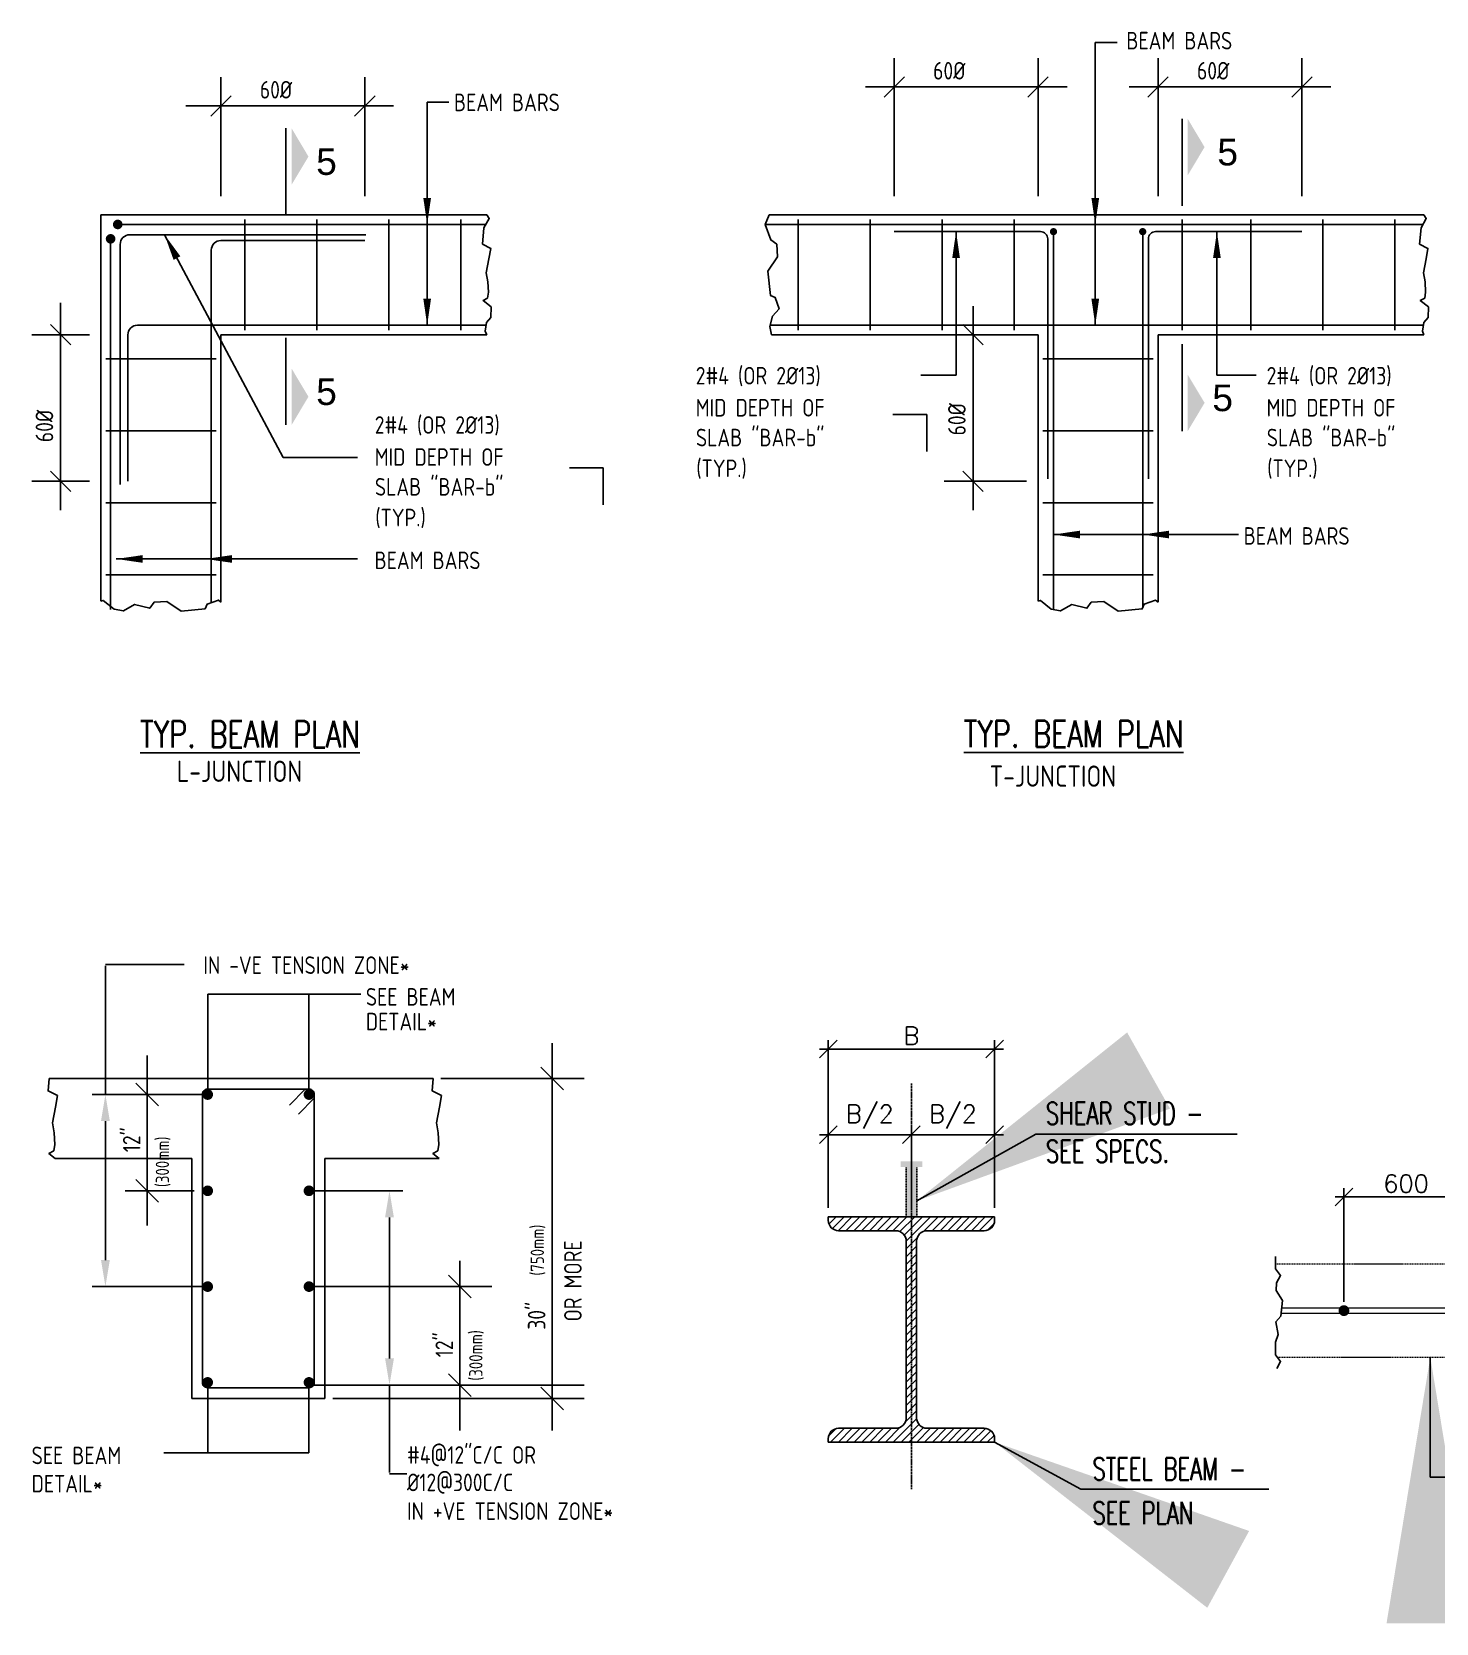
# Model space of a CAD drawing. Header units: inches. Extents: x 62745 to 64469, y 7520 to 8963.
# Drawn here: x 63211.2 to 63527.9, y 7903.5 to 8262.3 of the extents above; entities that cross this region are included whole.
import ezdxf
from ezdxf.enums import TextEntityAlignment as Align

# ---------------------------------------------------------------- set-up
doc = ezdxf.new("R2010")
doc.units = ezdxf.units.IN
doc.header["$MEASUREMENT"] = 0
doc.header["$PDMODE"] = 3
doc.linetypes.add('CENTER', pattern=[2, 1.25, -0.25, 0.25, -0.25])
doc.linetypes.add('HIDDEN', pattern=[0.375, 0.25, -0.125])
for name, color, linetype in [('ARROW', 1, 'Continuous'), ('BAEM', 2, 'HIDDEN'), ('BAR', 4, 'Continuous'), ('BARS', 4, 'Continuous'), ('DIM', 2, 'Continuous'), ('DIML', 1, 'Continuous'), ('GIRDER', 6, 'HIDDEN'), ('HATCH', 253, 'Continuous'), ('L2', 2, 'Continuous'), ('L4', 4, 'Continuous'), ('miscllenious', 1, 'Continuous'), ('S-GRID', 8, 'CENTER'), ('SECMARK', 2, 'Continuous'), ('SECTION', 3, 'Continuous'), ('T3', 3, 'Continuous'), ('TETIL TEX', 4, 'Continuous'), ('TEXT2', 3, 'Continuous'), ('TEXT3', 4, 'Continuous')]:
    doc.layers.add(name, color=color, linetype=linetype)
doc.styles.add('1', font='archquik.shx', dxfattribs={"height": 48})
doc.styles.add('ROMANS', font='simplex.shx', dxfattribs={"width": 0.75})
doc.styles.get("Standard").update_dxf_attribs({"font": 'arial.ttf'})
doc.styles.add('TEXT 1_4', font='simplex.shx', dxfattribs={"height": 4})
doc.dimstyles.new('ARO20', dxfattribs={"dimtxt": 40, "dimasz": 60, "dimexe": 100, "dimexo": 0, "dimgap": 25, "dimtad": 1, "dimdec": 0, "dimzin": 4, "dimdsep": 46, "dimtxsty": 'ROMANS', "dimcen": 0.09, "dimdle": 300, "dimclrd": 1, "dimclre": 1, "dimclrt": 3, "dimadec": 0, "dimazin": 2, "dimtfac": 1, "dimtdec": 0, "dimtmove": 1, "dimatfit": 3, "dimfxl": 0, "dimtolj": 1, "dimtzin": 0, "dimarcsym": 0})
doc.dimstyles.new('DIM 1_4', dxfattribs={"dimtxt": 4, "dimasz": 4, "dimexe": 2, "dimexo": 2, "dimgap": 1, "dimtad": 1, "dimdec": 0, "dimzin": 3, "dimdsep": 46, "dimlunit": 4, "dimtxsty": 'TEXT 1_4', "dimblk": 'OBLIQUE', "dimcen": 2, "dimdle": 2, "dimclrd": 256, "dimclre": 256, "dimclrt": 80, "dimaunit": 1, "dimadec": 0, "dimazin": 0, "dimtfac": 1, "dimtdec": 0, "dimtofl": 0, "dimtmove": 0, "dimatfit": 3, "dimfxl": 0, "dimtolj": 1, "dimtzin": 0, "dimarcsym": 0})
doc.dimstyles.new('DIM 1_4(REINF)', dxfattribs={"dimscale": 48, "dimtxt": 0.083333, "dimasz": 0.125, "dimexe": 0.0625, "dimexo": 0, "dimgap": 0.03125, "dimtad": 1, "dimdec": 8, "dimzin": 3, "dimdsep": 46, "dimlunit": 4, "dimtxsty": 'Standard', "dimcen": 0.0625, "dimdle": 0.0625, "dimclrd": 1, "dimclre": 1, "dimclrt": 3, "dimaunit": 1, "dimadec": 0, "dimazin": 0, "dimtfac": 0.75, "dimtdec": 8, "dimtmove": 0, "dimatfit": 3, "dimfxl": 0, "dimtolj": 1, "dimtzin": 0, "dimlwd": -1, "dimlwe": -1, "dimarcsym": 0})

# ---------------------------------------------------------------- blocks, each defined once
blk = doc.blocks.new('SEC')
at = {"layer": 'SECMARK'}
blk.add_line((-0.16, 0.09), (6.4, 0.09), dxfattribs=at)
blk.add_solid([(-0.16, 0.52), (1.97, 1.79), (4.09, 0.52)], dxfattribs=at)
at = {"layer": 'TEXT3'}
blk.add_attdef('XX', text='', height=1.35, dxfattribs=at).set_placement((1.94, 2.27), align=Align.CENTER)
at = {"layer": 'TEXT3', "color": 2}
blk.add_attdef('NAME', text='', height=1.12, dxfattribs=at).set_placement((2.25, -1.36), align=Align.CENTER)
blk = doc.blocks.new('*D1053')
at = {"layer": 'DEFPOINTS', "color": 0, "transparency": 16777216}
for p in [(63251.45, 8022.68), (63227.78, 7979.36), (63250.84, 7979.36)]:
    blk.add_point(p, dxfattribs=at)
at = {"layer": 'HATCH', "color": 1, "transparency": 16777216}
for p, q in [((63227.78, 8022.68), (63227.78, 8051.68)), ((63251.45, 8022.68), (63224.78, 8022.68)), ((63227.78, 7985.36), (63227.78, 8016.68)), ((63250.84, 7979.36), (63224.78, 7979.36))]:
    blk.add_line(p, q, dxfattribs=at)
for points in [[(63226.78, 8016.68), (63228.78, 8016.68), (63227.78, 8022.68)], [(63226.78, 7985.36), (63228.78, 7985.36), (63227.78, 7979.36)]]:
    blk.add_solid(points, dxfattribs=at)
blk = doc.blocks.new('*D1054')
at = {"layer": 'DEFPOINTS', "color": 0, "transparency": 16777216}
for p in [(63273.68, 8000.96), (63291.84, 8000.96), (63273.68, 7957.16)]:
    blk.add_point(p, dxfattribs=at)
at = {"layer": 'HATCH', "color": 1, "transparency": 16777216}
for p, q in [((63273.68, 8000.96), (63294.84, 8000.96)), ((63291.84, 7994.96), (63291.84, 7963.16)), ((63273.68, 7957.16), (63294.84, 7957.16)), ((63291.84, 7957.16), (63291.84, 7937.42))]:
    blk.add_line(p, q, dxfattribs=at)
for points in [[(63290.84, 7994.96), (63292.84, 7994.96), (63291.84, 8000.96)], [(63290.84, 7963.16), (63292.84, 7963.16), (63291.84, 7957.16)]]:
    blk.add_solid(points, dxfattribs=at)
blk = doc.blocks.new('_OBLIQUE')
at = {"color": 0, "linetype": 'ByBlock'}
blk.add_line((-0.5, -0.5), (0.5, 0.5), dxfattribs=at)
blk = doc.blocks.new('*D1055')
at = {"layer": 'DEFPOINTS', "color": 0, "transparency": 16777216}
for p in [(63428.29, 8032.93), (63390.79, 7995.09), (63428.29, 7995.09)]:
    blk.add_point(p, dxfattribs=at)
at = {"layer": 'DIM', "lineweight": -2, "transparency": 16777216}
for p, q in [((63390.79, 7997.09), (63390.79, 8034.93)), ((63428.29, 7997.09), (63428.29, 8034.93)), ((63388.79, 8032.93), (63430.29, 8032.93))]:
    blk.add_line(p, q, dxfattribs=at)
at = {"layer": 'DIM', "lineweight": -2, "transparency": 16777216, "xscale": 4, "yscale": 4, "zscale": 4, "rotation": 180}
blk.add_blockref('_OBLIQUE', (63390.79, 8032.93), dxfattribs=at)
at = {"layer": 'DIM', "lineweight": -2, "transparency": 16777216, "xscale": 4, "yscale": 4, "zscale": 4}
blk.add_blockref('_OBLIQUE', (63428.29, 8032.93), dxfattribs=at)
at = {"layer": 'DIM', "color": 80, "transparency": 16777216, "insert": (63409.54, 8035.93), "char_height": 4, "attachment_point": 5, "style": 'TEXT 1_4'}
blk.add_mtext('\\A1;B', dxfattribs=at)
blk = doc.blocks.new('*D1056')
at = {"layer": 'DEFPOINTS', "color": 0, "transparency": 16777216}
for p in [(63409.54, 8013.6), (63390.79, 7995.09), (63409.54, 7995.09)]:
    blk.add_point(p, dxfattribs=at)
at = {"layer": 'DIM', "lineweight": -2, "transparency": 16777216}
for p, q in [((63388.79, 8013.6), (63411.54, 8013.6)), ((63390.79, 7997.09), (63390.79, 8015.6)), ((63409.54, 7997.09), (63409.54, 8015.6))]:
    blk.add_line(p, q, dxfattribs=at)
at = {"layer": 'DIM', "lineweight": -2, "transparency": 16777216, "xscale": 4, "yscale": 4, "zscale": 4, "rotation": 180}
blk.add_blockref('_OBLIQUE', (63390.79, 8013.6), dxfattribs=at)
at = {"layer": 'DIM', "lineweight": -2, "transparency": 16777216, "xscale": 4, "yscale": 4, "zscale": 4}
blk.add_blockref('_OBLIQUE', (63409.54, 8013.6), dxfattribs=at)
at = {"layer": 'DIM', "color": 80, "transparency": 16777216, "insert": (63400.16, 8017.65), "char_height": 4, "attachment_point": 5, "style": 'TEXT 1_4'}
blk.add_mtext('\\A1;B/2', dxfattribs=at)
blk = doc.blocks.new('*D1057')
at = {"layer": 'DEFPOINTS', "color": 0, "transparency": 16777216}
for p in [(63409.54, 8013.6), (63409.54, 7995.09), (63428.29, 7995.09)]:
    blk.add_point(p, dxfattribs=at)
at = {"layer": 'DIM', "lineweight": -2, "transparency": 16777216}
for p, q in [((63430.29, 8013.6), (63407.54, 8013.6)), ((63409.54, 7997.09), (63409.54, 8015.6)), ((63428.29, 7997.09), (63428.29, 8015.6))]:
    blk.add_line(p, q, dxfattribs=at)
at = {"layer": 'DIM', "lineweight": -2, "transparency": 16777216, "xscale": 4, "yscale": 4, "zscale": 4, "rotation": 180}
blk.add_blockref('_OBLIQUE', (63409.54, 8013.6), dxfattribs=at)
at = {"layer": 'DIM', "lineweight": -2, "transparency": 16777216, "xscale": 4, "yscale": 4, "zscale": 4}
blk.add_blockref('_OBLIQUE', (63428.29, 8013.6), dxfattribs=at)
at = {"layer": 'DIM', "color": 80, "transparency": 16777216, "insert": (63418.91, 8017.65), "char_height": 4, "attachment_point": 5, "style": 'TEXT 1_4'}
blk.add_mtext('\\A1;B/2', dxfattribs=at)
blk = doc.blocks.new('*D1058')
at = {"layer": 'DEFPOINTS', "color": 0, "transparency": 16777216}
for p in [(63535.1, 7999.58), (63507.08, 7973.94), (63535.1, 7973.94)]:
    blk.add_point(p, dxfattribs=at)
at = {"layer": 'DIM', "lineweight": -2, "transparency": 16777216}
for p, q in [((63505.08, 7999.58), (63537.1, 7999.58)), ((63507.08, 7975.94), (63507.08, 8001.58)), ((63535.1, 7975.94), (63535.1, 8001.58))]:
    blk.add_line(p, q, dxfattribs=at)
at = {"layer": 'DIM', "lineweight": -2, "transparency": 16777216, "xscale": 4, "yscale": 4, "zscale": 4, "rotation": 180}
blk.add_blockref('_OBLIQUE', (63507.08, 7999.58), dxfattribs=at)
at = {"layer": 'DIM', "lineweight": -2, "transparency": 16777216, "xscale": 4, "yscale": 4, "zscale": 4}
blk.add_blockref('_OBLIQUE', (63535.1, 7999.58), dxfattribs=at)
at = {"layer": 'DIM', "color": 80, "transparency": 16777216, "insert": (63521.09, 8002.58), "char_height": 4, "attachment_point": 5, "style": 'TEXT 1_4'}
blk.add_mtext('\\A1;600', dxfattribs=at)

msp = doc.modelspace()

# ---------------------------------------------------------------- hatches: boundary and pattern name
at = {"layer": 'ARROW', "ltscale": 550}
for points in [[(63411.97408597, 8007.59157309), (63407.09908597, 8007.59157309), (63407.09908597, 8006.34157309), (63411.97408597, 8006.34157309)], [(63410.72408597, 8007.59036917), (63408.34908597, 8007.59036917), (63408.34908597, 7995.09157309), (63410.72408597, 7995.09157309)]]:
    msp.add_hatch(color=0, dxfattribs=at).paths.add_polyline_path(points)
at = {"layer": 'HATCH', "linetype": 'Continuous', "ltscale": 5}
h = msp.add_hatch(dxfattribs=at)
h.set_pattern_fill('_USER', color=256, scale=1.25, angle=45, style=0, pattern_type=0)
h.set_pattern_definition([(45, (59771.1206, 8319.2692), (-0.88388348, 0.88388348), [])])
edge = h.paths.add_edge_path()
edge.add_line((63428.28658597, 7995.09157309), (63390.78658597, 7995.09157309))
edge.add_line((63390.78658597, 7995.09157309), (63390.78658597, 7994.31032309))
edge.add_arc((63393.13033597, 7994.31032309), 2.34375, 180, 270)
edge.add_line((63393.13033597, 7991.96657309), (63406.02096097, 7991.96657309))
edge.add_arc((63406.02096097, 7989.62282309), 2.34375, 0, 90, ccw=False)
edge.add_line((63408.36471097, 7989.62282309), (63408.36471097, 7949.76032309))
edge.add_arc((63406.02096097, 7949.76032309), 2.34375, -90, 0, ccw=False)
edge.add_line((63406.02096097, 7947.41657309), (63393.13033597, 7947.41657309))
edge.add_arc((63393.13033597, 7945.07282309), 2.34375, 90, 180)
edge.add_line((63390.78658597, 7945.07282309), (63390.78658597, 7944.29157309))
edge.add_line((63390.78658597, 7944.29157309), (63428.28658597, 7944.29157309))
edge.add_line((63428.28658597, 7944.29157309), (63428.28658597, 7945.07282309))
edge.add_arc((63425.94283597, 7945.07282309), 2.34375, 0, 90)
edge.add_line((63425.94283597, 7947.41657309), (63413.05221097, 7947.41657309))
edge.add_arc((63413.05221097, 7949.76032309), 2.34375, 180, 270, ccw=False)
edge.add_line((63410.70846097, 7949.76032309), (63410.70846097, 7989.62282309))
edge.add_arc((63413.05221097, 7989.62282309), 2.34375, 90, 180, ccw=False)
edge.add_line((63413.05221097, 7991.96657309), (63425.94283597, 7991.96657309))
edge.add_arc((63425.94283597, 7994.31032309), 2.34375, 270, 360)
edge.add_line((63428.28658597, 7994.31032309), (63428.28658597, 7995.09157309))

# ---------------------------------------------------------------- linework, layer by layer
at = {"layer": 'BAEM', "color": 7}
for p, q in [((63408.34908597, 7995.09157309), (63408.34908597, 8006.34157309)), ((63410.72408597, 7995.09157309), (63410.72408597, 8006.34157309)), ((63408.34908597, 7995.09157309), (63410.72408597, 7995.09157309))]:
    msp.add_line(p, q, dxfattribs=at)
at = {"layer": 'BAEM', "color": 4, "lineweight": 0}
for p, q in [((63409.53658597, 7995.09157309), (63428.28658597, 7995.09157309)), ((63425.94283597, 7991.96657309), (63413.05221097, 7991.96657309)), ((63410.70846097, 7989.62282309), (63410.70846097, 7978.28117113)), ((63410.70846097, 7989.62282309), (63410.70846097, 7978.28117113)), ((63491.64714443, 7984.50958801), (63603.87235836, 7984.50958801)), ((63410.70846097, 7978.28117113), (63410.70846097, 7963.34157309)), ((63492.01554166, 7963.47041035), (63604.24075558, 7963.47041035))]:
    msp.add_line(p, q, dxfattribs=at)
at = {"layer": 'BAEM', "color": 1, "lineweight": 0, "ltscale": 150}
for p, q in [((63493.08810422, 7974.61499918), (63605.06476511, 7974.61499918)), ((63493.08810422, 7973.36499918), (63605.06476511, 7973.36499918))]:
    msp.add_line(p, q, dxfattribs=at)
at = {"layer": 'BAR', "linetype": 'Continuous', "ltscale": 5, "const_width": 1.22070312}
msp.add_lwpolyline([(63506.47308131, 7973.94437473, 1), (63507.69378444, 7973.94437473, 1)], format="xyb", close=True, dxfattribs=at)
at = {"layer": 'BARS'}
for p, q in [((63230.56156677, 8218.87342903), (63313.56953441, 8218.87342903)), ((63259.23134068, 8219.95530729), (63259.23134068, 8195.07210729)), ((63275.4595146, 8219.95530729), (63275.4595146, 8195.07210729)), ((63291.68768851, 8219.95530729), (63291.68768851, 8195.07210729)), ((63307.91586242, 8219.95530729), (63307.91586242, 8195.07210729)), ((63376.55353633, 8218.87342903), (63524.9045406, 8218.87342903)), ((63384.016086, 8219.95530729), (63384.016086, 8195.07210729)), ((63400.24425991, 8219.95530729), (63400.24425991, 8195.07210729)), ((63416.47243382, 8219.95530729), (63416.47243382, 8195.07210729)), ((63432.70060773, 8219.95530729), (63432.70060773, 8195.07210729)), ((63470.56634687, 8219.95530729), (63470.56634687, 8195.07210729)), ((63486.08321797, 8219.95530729), (63486.08321797, 8195.07210729)), ((63502.31139188, 8219.95530729), (63502.31139188, 8195.07210729)), ((63518.53956579, 8219.95530729), (63518.53956579, 8195.07210729)), ((63228.94956816, 8215.62779425), (63228.94956816, 8132.05463075)), ((63231.1025059, 8214.38363425), (63231.1025059, 8160.2506221)), ((63233.26626242, 8216.54739077), (63286.50549164, 8216.54739077)), ((63253.82194938, 8215.25995564), (63286.27829721, 8215.25995564)), ((63441.57200947, 8217.25061164), (63441.57200947, 8132.05463075)), ((63461.69494513, 8217.25061164), (63461.69494513, 8132.41671662)), ((63251.65819286, 8133.59045923), (63251.65819286, 8213.09619912)), ((63234.99726764, 8196.15398555), (63313.6366849, 8196.15398555)), ((63377.6578099, 8196.15398555), (63524.97169108, 8196.15398555)), ((63232.83351112, 8193.99022903), (63232.83351112, 8160.95384297)), ((63227.85687112, 8188.58083773), (63252.74007112, 8188.58083773)), ((63439.1918773, 8188.58083773), (63464.0750773, 8188.58083773)), ((63412.98682246, 8175.98341425), (63405.35262126, 8175.98341425)), ((63412.98682246, 8175.98341425), (63412.98682246, 8167.67626988)), ((63227.85687112, 8172.35266381), (63252.74007112, 8172.35266381)), ((63439.1918773, 8172.35266382), (63464.0750773, 8172.35266382)), ((63340.04240914, 8163.97398348), (63332.40820794, 8163.97398348)), ((63340.04240914, 8163.97398348), (63340.04240914, 8155.66683912)), ((63227.85687112, 8156.1244899), (63252.74007112, 8156.1244899)), ((63439.1918773, 8156.1244899), (63464.0750773, 8156.1244899)), ((63227.85687112, 8139.89631599), (63252.74007112, 8139.89631599)), ((63439.1918773, 8139.89631599), (63464.0750773, 8139.89631599)), ((63272.84583376, 8023.87797771), (63269.26373605, 8020.29588001)), ((63274.88584297, 8021.8379685), (63271.30374527, 8018.2558708))]:
    msp.add_line(p, q, dxfattribs=at)
for points, const_width in [([(63230.02062764, 8218.87342903, 1), (63231.1025059, 8218.87342903, 1)], 1.08187826), ([(63441.16630513, 8217.25061164, 1), (63441.97771382, 8217.25061164, 1)], 0.8114087), ([(63461.28924078, 8217.25061164, 1), (63462.10064947, 8217.25061164, 1)], 0.8114087), ([(63228.40862903, 8215.62779425, 1), (63229.49050729, 8215.62779425, 1)], 1.08187826), ([(63250.24306036, 8022.67589076, 1), (63251.44514732, 8022.67589076, 1)], 1.20208696), ([(63273.08271254, 8022.67589076, 1), (63274.28479949, 8022.67589076, 1)], 1.20208696), ([(63250.24306036, 8000.96319511, 1), (63251.44514732, 8000.96319511, 1)], 1.20208696), ([(63273.08271254, 8000.96319511, 1), (63274.28479949, 8000.96319511, 1)], 1.20208696), ([(63250.24306036, 7979.36319511, 1), (63251.44514732, 7979.36319511, 1)], 1.20208696), ([(63273.08271254, 7979.36319511, 1), (63274.28479949, 7979.36319511, 1)], 1.20208696), ([(63250.24306036, 7957.76319511, 1), (63251.44514732, 7957.76319511, 1)], 1.20208696), ([(63273.08271254, 7957.76319511, 1), (63274.28479949, 7957.76319511, 1)], 1.20208696)]:
    msp.add_lwpolyline(points, format="xyb", close=True, dxfattribs=dict(at, const_width=const_width))
for points in [[(63405.65365121, 8217.25061164), (63438.65093817, 8217.25061164, -0.4142135624), (63440.27375556, 8215.62779425), (63440.27375556, 8161.53388121)], [(63462.99319904, 8161.53388121), (63462.99319904, 8215.62779425, -0.4142135624), (63464.61601643, 8217.25061164), (63497.61330339, 8217.25061164)]]:
    msp.add_lwpolyline(points, format="xyb", dxfattribs=at)
for centre in [(63233.26626242, 8214.38363425), (63253.82194938, 8213.09619912), (63234.99726764, 8193.99022903)]:
    msp.add_arc(centre, 2.16375652, 90, 180, dxfattribs=at)
at = {"layer": 'DIM', "color": 1}
for p, q in [((63245.55602475, 8051.98388771), (63227.77263127, 8051.98388771)), ((63285.36707241, 8045.27342299), (63250.84410384, 8045.27342299)), ((63250.84410384, 8045.27342299), (63250.84410384, 8022.67589076)), ((63273.68375601, 8045.27342299), (63273.68375601, 8022.67589076)), ((63250.84410384, 7957.76319511), (63250.84410384, 7941.86892332)), ((63273.68375601, 7957.76319511), (63273.68375601, 7941.86892332)), ((63273.68375601, 7941.86892332), (63240.97807204, 7941.86892332))]:
    msp.add_line(p, q, dxfattribs=at)
at = {"layer": 'DIML'}
for p, q in [((63405.65365121, 8225.25943295), (63405.65365121, 8256.37560982)), ((63438.10999904, 8225.25943295), (63438.10999904, 8256.37560982)), ((63465.15695556, 8225.25943295), (63465.15695556, 8256.37560982)), ((63497.61330339, 8225.25943295), (63497.61330339, 8256.37560982)), ((63253.82194938, 8225.25943294), (63253.82194938, 8252.09001381)), ((63286.27829721, 8225.25943294), (63286.27829721, 8252.09001381)), ((63399.16238165, 8249.88434025), (63444.64671699, 8249.88434025)), ((63458.62023761, 8249.88434025), (63504.10457295, 8249.88434025)), ((63245.87747334, 8245.59874425), (63292.76956677, 8245.59874425)), ((63217.6743199, 8154.4625734), (63217.6743199, 8201.18038953)), ((63423.44615463, 8154.46257341), (63423.44615463, 8200.4814986)), ((63224.19405507, 8193.99022903), (63211.18305033, 8193.99022903)), ((63224.19405507, 8160.95384297), (63211.18305033, 8160.95384297)), ((63435.47839426, 8160.95384297), (63416.95488507, 8160.95384297)), ((63237.22239007, 7993.14153371), (63237.22239007, 8031.47995211)), ((63328.52790123, 7946.9444125), (63328.52790123, 8034.27121885)), ((63239.77240159, 8020.12587924), (63234.67237856, 8025.22590227)), ((63335.74042297, 8026.28215163), (63303.42616927, 8026.28215163)), ((63247.78367287, 8022.67589076), (63232.21716007, 8022.67589076)), ((63239.77240159, 7998.41470019), (63234.67237856, 8003.51472322)), ((63247.78367287, 8000.96471171), (63232.21716007, 8000.96471171)), ((63307.70967756, 7946.9444125), (63307.70967756, 7985.18983451)), ((63314.9221993, 7979.36319511), (63274.28479949, 7979.36319511)), ((63335.74042297, 7957.16215163), (63279.08437927, 7957.16215163)), ((63335.74042297, 7954.15693424), (63279.08437927, 7954.15693424)), ((63295.76089687, 7937.14853291), (63291.84261007, 7937.14853291))]:
    msp.add_line(p, q, dxfattribs=at)
at = {"layer": 'DIML', "color": 2}
for p, q in [((63403.35864085, 8247.58932989), (63407.94866158, 8252.17935061)), ((63435.81498868, 8247.58932989), (63440.4050094, 8252.17935061)), ((63462.8619452, 8247.58932989), (63467.45196592, 8252.17935061)), ((63495.31829302, 8247.58932989), (63499.90831375, 8252.17935061)), ((63251.52693902, 8243.30373389), (63256.11695974, 8247.89375461)), ((63283.98328684, 8243.30373389), (63288.57330757, 8247.89375461)), ((63219.96933026, 8191.69521867), (63215.37930953, 8196.2852394)), ((63425.741165, 8191.69521867), (63421.15114427, 8196.2852394)), ((63219.96933026, 8158.65883261), (63215.37930953, 8163.24885333)), ((63425.741165, 8158.65883261), (63421.15114427, 8163.24885333)), ((63331.07791275, 8023.73214011), (63325.97788972, 8028.83216314)), ((63310.25968908, 7976.81318359), (63305.15966605, 7981.91320662)), ((63310.25968908, 7954.61214011), (63305.15966605, 7959.71216314)), ((63331.07791275, 7951.60692272), (63325.97788972, 7956.70694575))]:
    msp.add_line(p, q, dxfattribs=at)
at = {"layer": 'GIRDER', "color": 4, "linetype": 'Continuous', "ltscale": 5}
msp.add_lwpolyline([(63428.28658597, 7995.09157309), (63390.78658597, 7995.09157309), (63390.78658597, 7994.31032309, 0.4142135624), (63393.13033597, 7991.96657309), (63406.02096097, 7991.96657309, -0.4142135624), (63408.36471097, 7989.62282309), (63408.36471097, 7949.76032309, -0.4142135624), (63406.02096097, 7947.41657309), (63393.13033597, 7947.41657309, 0.4142135624), (63390.78658597, 7945.07282309), (63390.78658597, 7944.29157309), (63428.28658597, 7944.29157309), (63428.28658597, 7945.07282309, 0.4142135624), (63425.94283597, 7947.41657309), (63413.05221097, 7947.41657309, -0.4142135624), (63410.70846097, 7949.76032309), (63410.70846097, 7989.62282309, -0.4142135624), (63413.05221097, 7991.96657309), (63425.94283597, 7991.96657309, 0.4142135624), (63428.28658597, 7994.31032309), (63428.28658597, 7995.09157309)], format="xyb", dxfattribs=at)
at = {"layer": 'L2', "color": 1}
for p, q in [((63451.00192665, 8196.15398555), (63451.00192665, 8259.91607208)), ((63451.00192665, 8259.91607208), (63455.90283517, 8259.91607208)), ((63300.33675985, 8246.44693222), (63305.23766837, 8246.44693222)), ((63300.33675985, 8196.15398555), (63300.33675985, 8246.44693222)), ((63241.11959871, 8216.54739077), (63267.82631811, 8166.3193568)), ((63419.61096329, 8217.25061164), (63419.61096329, 8184.85440797)), ((63478.43080471, 8217.25061164), (63478.43080471, 8184.85440797)), ((63419.61096329, 8184.85440797), (63411.69804265, 8184.85440797)), ((63478.43080471, 8184.85440797), (63487.27463185, 8184.85440797)), ((63267.82631811, 8166.3193568), (63284.65537901, 8166.3193568)), ((63441.57200947, 8148.95060144), (63483.33171323, 8148.95060144)), ((63230.23700329, 8143.44442492), (63284.65537901, 8143.44442492))]:
    msp.add_line(p, q, dxfattribs=at)
for points in [[(63300.33675985, 8218.87342903, 0, 1.73100522, 0), (63300.33675985, 8224.82375947, 1.73100522, 1.73100522, 0)], [(63451.00192665, 8218.87342903, 0, 1.73100522, 0), (63451.00192665, 8224.82375947, 1.73100522, 1.73100522, 0)], [(63419.61096329, 8217.25061164, 0, 1.73100522, 0), (63419.61096329, 8211.30028121, 1.73100522, 1.73100522, 0)], [(63478.43080471, 8217.25061164, 0, 1.73100522, 0), (63478.43080471, 8211.30028121, 1.73100522, 1.73100522, 0)], [(63241.11959871, 8216.54739077, 0, 1.73100522, 0), (63243.91310964, 8211.29356084, 1.73100522, 1.73100522, 0)], [(63300.33675985, 8196.15398555, 0, 1.73100522, 0), (63300.33675985, 8202.10431599, 1.73100522, 1.73100522, 0)], [(63451.00192665, 8196.15398555, 0, 1.73100522, 0), (63451.00192665, 8202.10431599, 1.73100522, 1.73100522, 0)], [(63441.57200947, 8148.95060144, 0, 1.73100522, 0), (63447.52233991, 8148.95060144, 1.73100522, 1.73100522, 0)], [(63461.69494513, 8148.95060144, 0, 1.73100522, 0), (63467.64527556, 8148.95060144, 1.73100522, 1.73100522, 0)], [(63230.23700329, 8143.44442492, 0, 1.73100522, 0), (63236.18733373, 8143.44442492, 1.73100522, 1.73100522, 0)], [(63250.35993895, 8143.44442492, 0, 1.73100522, 0), (63256.31026938, 8143.44442492, 1.73100522, 1.73100522, 0)]]:
    msp.add_lwpolyline(points, format="xyseb", dxfattribs=at)
at = {"layer": 'L4'}
msp.add_lwpolyline([(63249.64201688, 7957.76319511), (63249.64201688, 8022.67589076, -0.4142135624), (63250.84410384, 8023.87797771), (63273.68375601, 8023.87797771, -0.4142135624), (63274.88584297, 8022.67589076), (63274.88584297, 7957.76319511, -0.4142135624), (63273.68375601, 7956.56110815), (63250.84410384, 7956.56110815, -0.4142135624)], format="xyb", close=True, dxfattribs=at)
at = {"layer": 'miscllenious'}
for points in [[(63313.7715947, 8193.99022903), (63313.44058907, 8194.78367003), (63313.72886201, 8196.79811822), (63314.7131607, 8197.88978948), (63314.80278382, 8200.26295959), (63312.95132624, 8201.69778006), (63313.96280465, 8202.27083136), (63314.15452004, 8203.58098606), (63314.03221161, 8205.91476983), (63313.66382849, 8207.97563638), (63314.27974404, 8211.1281742), (63314.68873791, 8213.47399318), (63312.80475393, 8214.43115084), (63313.13382527, 8218.08870017), (63314.32342492, 8220.23121472), (63313.7798269, 8221.03718555)], [(63377.4408187, 8221.03718555), (63376.54357584, 8218.84913904), (63377.85329858, 8215.36793276), (63379.2059804, 8214.39873746), (63379.35546842, 8211.54633616), (63377.18156586, 8208.31214771), (63377.7266166, 8202.88026231), (63378.79245432, 8202.41607611), (63379.70734604, 8199.86380889), (63378.23089795, 8198.22630322), (63377.57421287, 8195.85169414), (63378.01921392, 8193.99022903)], [(63525.10660088, 8193.99022903), (63524.77559525, 8194.78367003), (63525.0638682, 8196.79811822), (63526.04816688, 8197.88978948), (63526.13779, 8200.26295959), (63524.28633242, 8201.69778006), (63525.29781083, 8202.27083136), (63525.48952622, 8203.58098606), (63525.36721779, 8205.91476983), (63524.99883467, 8207.97563638), (63525.61475022, 8211.1281742), (63526.02374409, 8213.47399318), (63524.13976011, 8214.43115084), (63524.46883145, 8218.08870017), (63525.6584311, 8220.23121472), (63525.11483309, 8221.03718555)], [(63226.77499286, 8133.9123196), (63227.278809, 8134.11035635), (63229.72146006, 8132.15535312), (63231.82315193, 8131.74474275), (63234.34820227, 8133.17896347), (63237.77365729, 8132.31697321), (63238.74285259, 8133.66965502), (63241.59525389, 8133.81914304), (63244.82944234, 8131.64524048), (63250.26132774, 8132.19029122), (63250.72551394, 8133.25612894), (63253.27778115, 8134.17102066), (63253.82194938, 8133.68037434)], [(63438.10999904, 8133.9123196), (63438.61381518, 8134.11035635), (63441.05646624, 8132.15535312), (63443.15815811, 8131.74474275), (63445.68320845, 8133.17896347), (63449.10866347, 8132.31697321), (63450.07785877, 8133.66965502), (63452.93026007, 8133.81914304), (63456.16444852, 8131.64524048), (63461.59633392, 8132.19029122), (63462.06052012, 8133.25612894), (63464.61278733, 8134.17102066), (63465.15695556, 8133.68037434)], [(63216.440737, 8008.25084728), (63215.01899888, 8009.35264889), (63216.14286378, 8009.98937256), (63216.35588088, 8011.44510001), (63216.21998263, 8014.03819308), (63215.81066804, 8016.32804481), (63216.49501866, 8019.8308646), (63216.94945629, 8022.43733014), (63214.85614076, 8023.50083865), (63215.10637672, 8026.28215163)], [(63303.05110418, 8008.25084728), (63301.62936607, 8009.35264889), (63302.75323096, 8009.98937256), (63302.96624806, 8011.44510001), (63302.83034981, 8014.03819308), (63302.42103523, 8016.32804481), (63303.10538585, 8019.8308646), (63303.55982347, 8022.43733014), (63301.46650795, 8023.50083865), (63301.71674391, 8026.28215163)], [(63491.93854085, 7960.91994195), (63492.7815155, 7962.45652531), (63491.64714443, 7963.95804115), (63491.64714443, 7966.79874648), (63492.2548443, 7968.54374585), (63491.72817311, 7971.38445118), (63492.83847119, 7972.72913631), (63493.18664671, 7976.23116077), (63491.78901523, 7978.46761687), (63491.88876624, 7980.24466775), (63492.7815155, 7981.8719808), (63491.64714443, 7983.37349665), (63491.64714443, 7986.16527345)]]:
    msp.add_lwpolyline(points, dxfattribs=at)
at = {"layer": 'S-GRID', "color": 1, "linetype": 'CENTER', "ltscale": 0.25}
msp.add_line((63409.53658597, 8025.14282272), (63409.53658597, 7933.68468057), dxfattribs=at)
at = {"layer": 'SECTION'}
for p, q in [((63226.77499286, 8221.03718555), (63226.77499286, 8133.9123196)), ((63226.77499286, 8221.03718555), (63313.7798269, 8221.03718555)), ((63377.4408187, 8221.03718555), (63525.11483309, 8221.03718555)), ((63253.82194938, 8193.99022903), (63253.82194938, 8133.68037434)), ((63253.82194938, 8193.99022903), (63313.7715947, 8193.99022903)), ((63378.01921392, 8193.99022903), (63438.10999904, 8193.99022903)), ((63438.10999904, 8193.99022903), (63438.10999904, 8133.9123196)), ((63465.15695556, 8193.99022903), (63465.15695556, 8133.68037434)), ((63465.15695556, 8193.99022903), (63525.10660088, 8193.99022903)), ((63215.10637672, 8026.28215163), (63301.71674391, 8026.28215163)), ((63216.440737, 8008.25084728), (63247.23784297, 8008.25084728)), ((63247.23784297, 8008.25084728), (63247.23784297, 7954.15693424)), ((63277.29001688, 8008.25084728), (63303.05110418, 8008.25084728)), ((63277.29001688, 8008.25084728), (63277.29001688, 7954.15693424)), ((63247.23784297, 7954.15693424), (63277.29001688, 7954.15693424))]:
    msp.add_line(p, q, dxfattribs=at)

# ---------------------------------------------------------------- block references
ref = msp.add_blockref('SEC', (63470.29553331, 8242.20867118), dxfattribs=dict(xscale=2.993047199999273, yscale=2.993047199999273, zscale=2.993047199999273, rotation=270))
ref.add_attrib('XX', '5', dxfattribs={"layer": 'TEXT3', "height": 6}).set_placement((63480.85494265, 8232.18263217), align=Align.CENTER)
ref = msp.add_blockref('SEC', (63268.21061698, 8240.07619789), dxfattribs=dict(xscale=2.993047199999273, yscale=2.993047199999273, zscale=2.993047199999273, rotation=270))
ref.add_attrib('XX', '5', dxfattribs={"layer": 'TEXT3', "height": 6}).set_placement((63277.63835399, 8230.05015887), align=Align.CENTER)
ref = msp.add_blockref('SEC', (63268.21061698, 8174.13669405), dxfattribs=dict(xscale=-2.993047199999273, yscale=2.993047199999273, zscale=2.993047199999999, rotation=270))
ref.add_attrib('XX', '5', dxfattribs={"layer": 'TEXT3', "height": 6}).set_placement((63277.63835399, 8178.16273306), align=Align.CENTER)
ref = msp.add_blockref('SEC', (63470.29553331, 8172.74862174), dxfattribs=dict(xscale=-2.993047199999273, yscale=2.993047199999273, zscale=2.993047199999999, rotation=270))
ref.add_attrib('XX', '5', dxfattribs={"layer": 'TEXT3', "height": 6}).set_placement((63479.72327033, 8176.77466075), align=Align.CENTER)

# ---------------------------------------------------------------- texts
at = {"layer": 'T3', "style": '1', "width": 0.95}
for s, p in [('BEAM BARS', (63458.01657689, 8258.33652982)), ('60%%C', (63414.44026997, 8251.55043277)), ('60%%C', (63473.94357432, 8251.55043277)), ('60%%C', (63262.60856814, 8247.26483677)), ('BEAM BARS', (63306.38445933, 8244.41461025)), ('2#4 (OR 2%%C13)', (63360.90862269, 8182.78810519)), ('2#4 (OR 2%%C13)', (63489.64706619, 8182.78810519)), ('MID DEPTH OF', (63360.90862269, 8175.55913239)), ('MID DEPTH OF', (63489.64706619, 8175.55913239)), ('2#4 (OR 2%%C13)', (63288.51941577, 8171.67498202)), ('SLAB "BAR-b"', (63360.94478831, 8168.84410983)), ('SLAB "BAR-b"', (63489.68323181, 8168.84410983)), ('MID DEPTH OF', (63288.51941577, 8164.44600922)), ('(TYP.)', (63361.0267841, 8161.90927018)), ('(TYP.)', (63489.7652276, 8161.90927018)), ('SLAB "BAR-b"', (63288.55558139, 8157.73098666)), ('(TYP.)', (63288.63757718, 8150.79614701)), ('BEAM BARS', (63484.47850418, 8146.65541037)), ('BEAM BARS', (63288.4803764, 8141.14923385)), ('IN -VE TENSION ZONE*', (63249.87275063, 8049.86700733)), ('SEE BEAM', (63286.50647543, 8042.72321069)), ('DETAIL*', (63286.50647543, 8037.14077933)), ('SEE BEAM', (63211.13739602, 7939.31871102)), ('#4@12"C/C OR', (63295.79947964, 7939.41851578)), ('%%C12@300C/C', (63295.79947964, 7933.22988298)), ('DETAIL*', (63211.13739602, 7932.94158926)), ('IN +VE TENSION ZONE*', (63295.79947964, 7926.75551338))]:
    msp.add_text(s, height=3.96, dxfattribs=at).set_placement(p)
for s, height, p in [('60%%C', 3.96, (63421.78006211, 8171.29384258)), ('60%%C', 3.96, (63216.00822737, 8169.78254859)), ('12"', 3.96, (63235.68086474, 8009.6762688)), ('(300mm)', 3, (63242.13854234, 8001.7933608)), ('(750mm)', 3, (63326.67668732, 7981.8322674)), ('OR MORE', 3.96, (63335.18746297, 7971.50833239)), ('30"', 3.96, (63327.00947852, 7969.6485522)), ('12"', 3.96, (63306.16815223, 7963.4326494)), ('(300mm)', 3, (63312.81103543, 7958.138679))]:
    msp.add_text(s, height=height, rotation=90, dxfattribs=at).set_placement(p)
at = {"layer": 'TETIL TEX', "style": 'ROMANS', "width": 0.75}
for p in [(63235.59715133, 8100.93184611), (63421.32794622, 8101.02499239)]:
    msp.add_text('%%UTYP. BEAM PLAN', height=6, dxfattribs=at).set_placement(p)
at = {"layer": 'TETIL TEX', "color": 3, "style": '1', "width": 0.95}
for s, p in [('L-JUNCTION', (63243.88238925, 8093.1623407)), ('T-JUNCTION', (63427.16958722, 8092.06800675))]:
    msp.add_text(s, height=4.8, dxfattribs=at).set_placement(p)
at = {"layer": 'TEXT2', "style": 'ROMANS', "width": 0.7}
for s, p in [('SHEAR STUD -', (63439.8843551, 8015.91937729)), ('SEE SPECS.', (63439.8843551, 8007.37443232)), ('STEEL BEAM - ', (63450.34903156, 7935.74751714)), ('SEE PLAN', (63450.34903156, 7925.81837913))]:
    msp.add_text(s, height=4.999986, dxfattribs=at).set_placement(p)

# ---------------------------------------------------------------- dimensions: what is measured, and where the dimension line sits
at = {"layer": 'DIM'}
for base, p1, p2, text, picture, middle in [((63428.28658597, 8032.93005804), (63390.78658597, 7995.09157309), (63428.28658597, 7995.09157309), 'B', '*D1055', (63409.53658597, 8035.93005804)), ((63409.53658597, 8013.60174458), (63390.78658597, 7995.09157309), (63409.53658597, 7995.09157309), 'B/2', '*D1056', (63400.16158597, 8017.64936363)), ((63409.53658597, 8013.60174458), (63428.28658597, 7995.09157309), (63409.53658597, 7995.09157309), 'B/2', '*D1057', (63418.91158597, 8017.64936363)), ((63535.1009034, 7999.58353322), (63507.08343288, 7973.94437473), (63535.1009034, 7973.94437473), '600', '*D1058', (63521.09216814, 8002.58353322))]:
    dim = msp.add_linear_dim(base=base, p1=p1, p2=p2, text=text, dimstyle='DIM 1_4', dxfattribs=at)
    dim.commit()
    dim.dimension.update_dxf_attribs({"geometry": picture, "text_midpoint": middle})
at = {"layer": 'HATCH', "color": 7}
for base, p1, p2, picture, middle in [((63227.77745047, 7979.36319511), (63251.44514732, 8022.67589076), (63250.84410384, 7979.36319511), '*D1053', (63227.77745047, 8050.18388771)), ((63291.84261007, 8000.96319511), (63273.68375601, 7957.16215163), (63273.68375601, 8000.96319511), '*D1054', (63291.84261007, 7938.92317571))]:
    dim = msp.add_linear_dim(base=base, p1=p1, p2=p2, angle=90, text=' ', dimstyle='DIM 1_4(REINF)', override={"dimfxl": 0.09375}, dxfattribs=at)
    dim.commit()
    dim.dimension.update_dxf_attribs({"geometry": picture, "text_midpoint": middle, "dimtype": 160})

# ---------------------------------------------------------------- leaders
at = {"layer": 'DIM', "color": 2}
for points in [[(63410.72408597, 7998.67513885), (63437.56522614, 8013.77142934), (63482.98244479, 8013.77142934)], [(63526.55423975, 7963.47041035), (63526.55423975, 7936.40373209), (63571.06719819, 7936.40373209)], [(63428.28658597, 7944.29157309), (63447.73372632, 7933.70305002), (63490.12548094, 7933.70305002)]]:
    msp.add_leader(points, dimstyle='ARO20', override={"dimclrd": 2}, dxfattribs=at)

doc.saveas('drawing.dxf')
